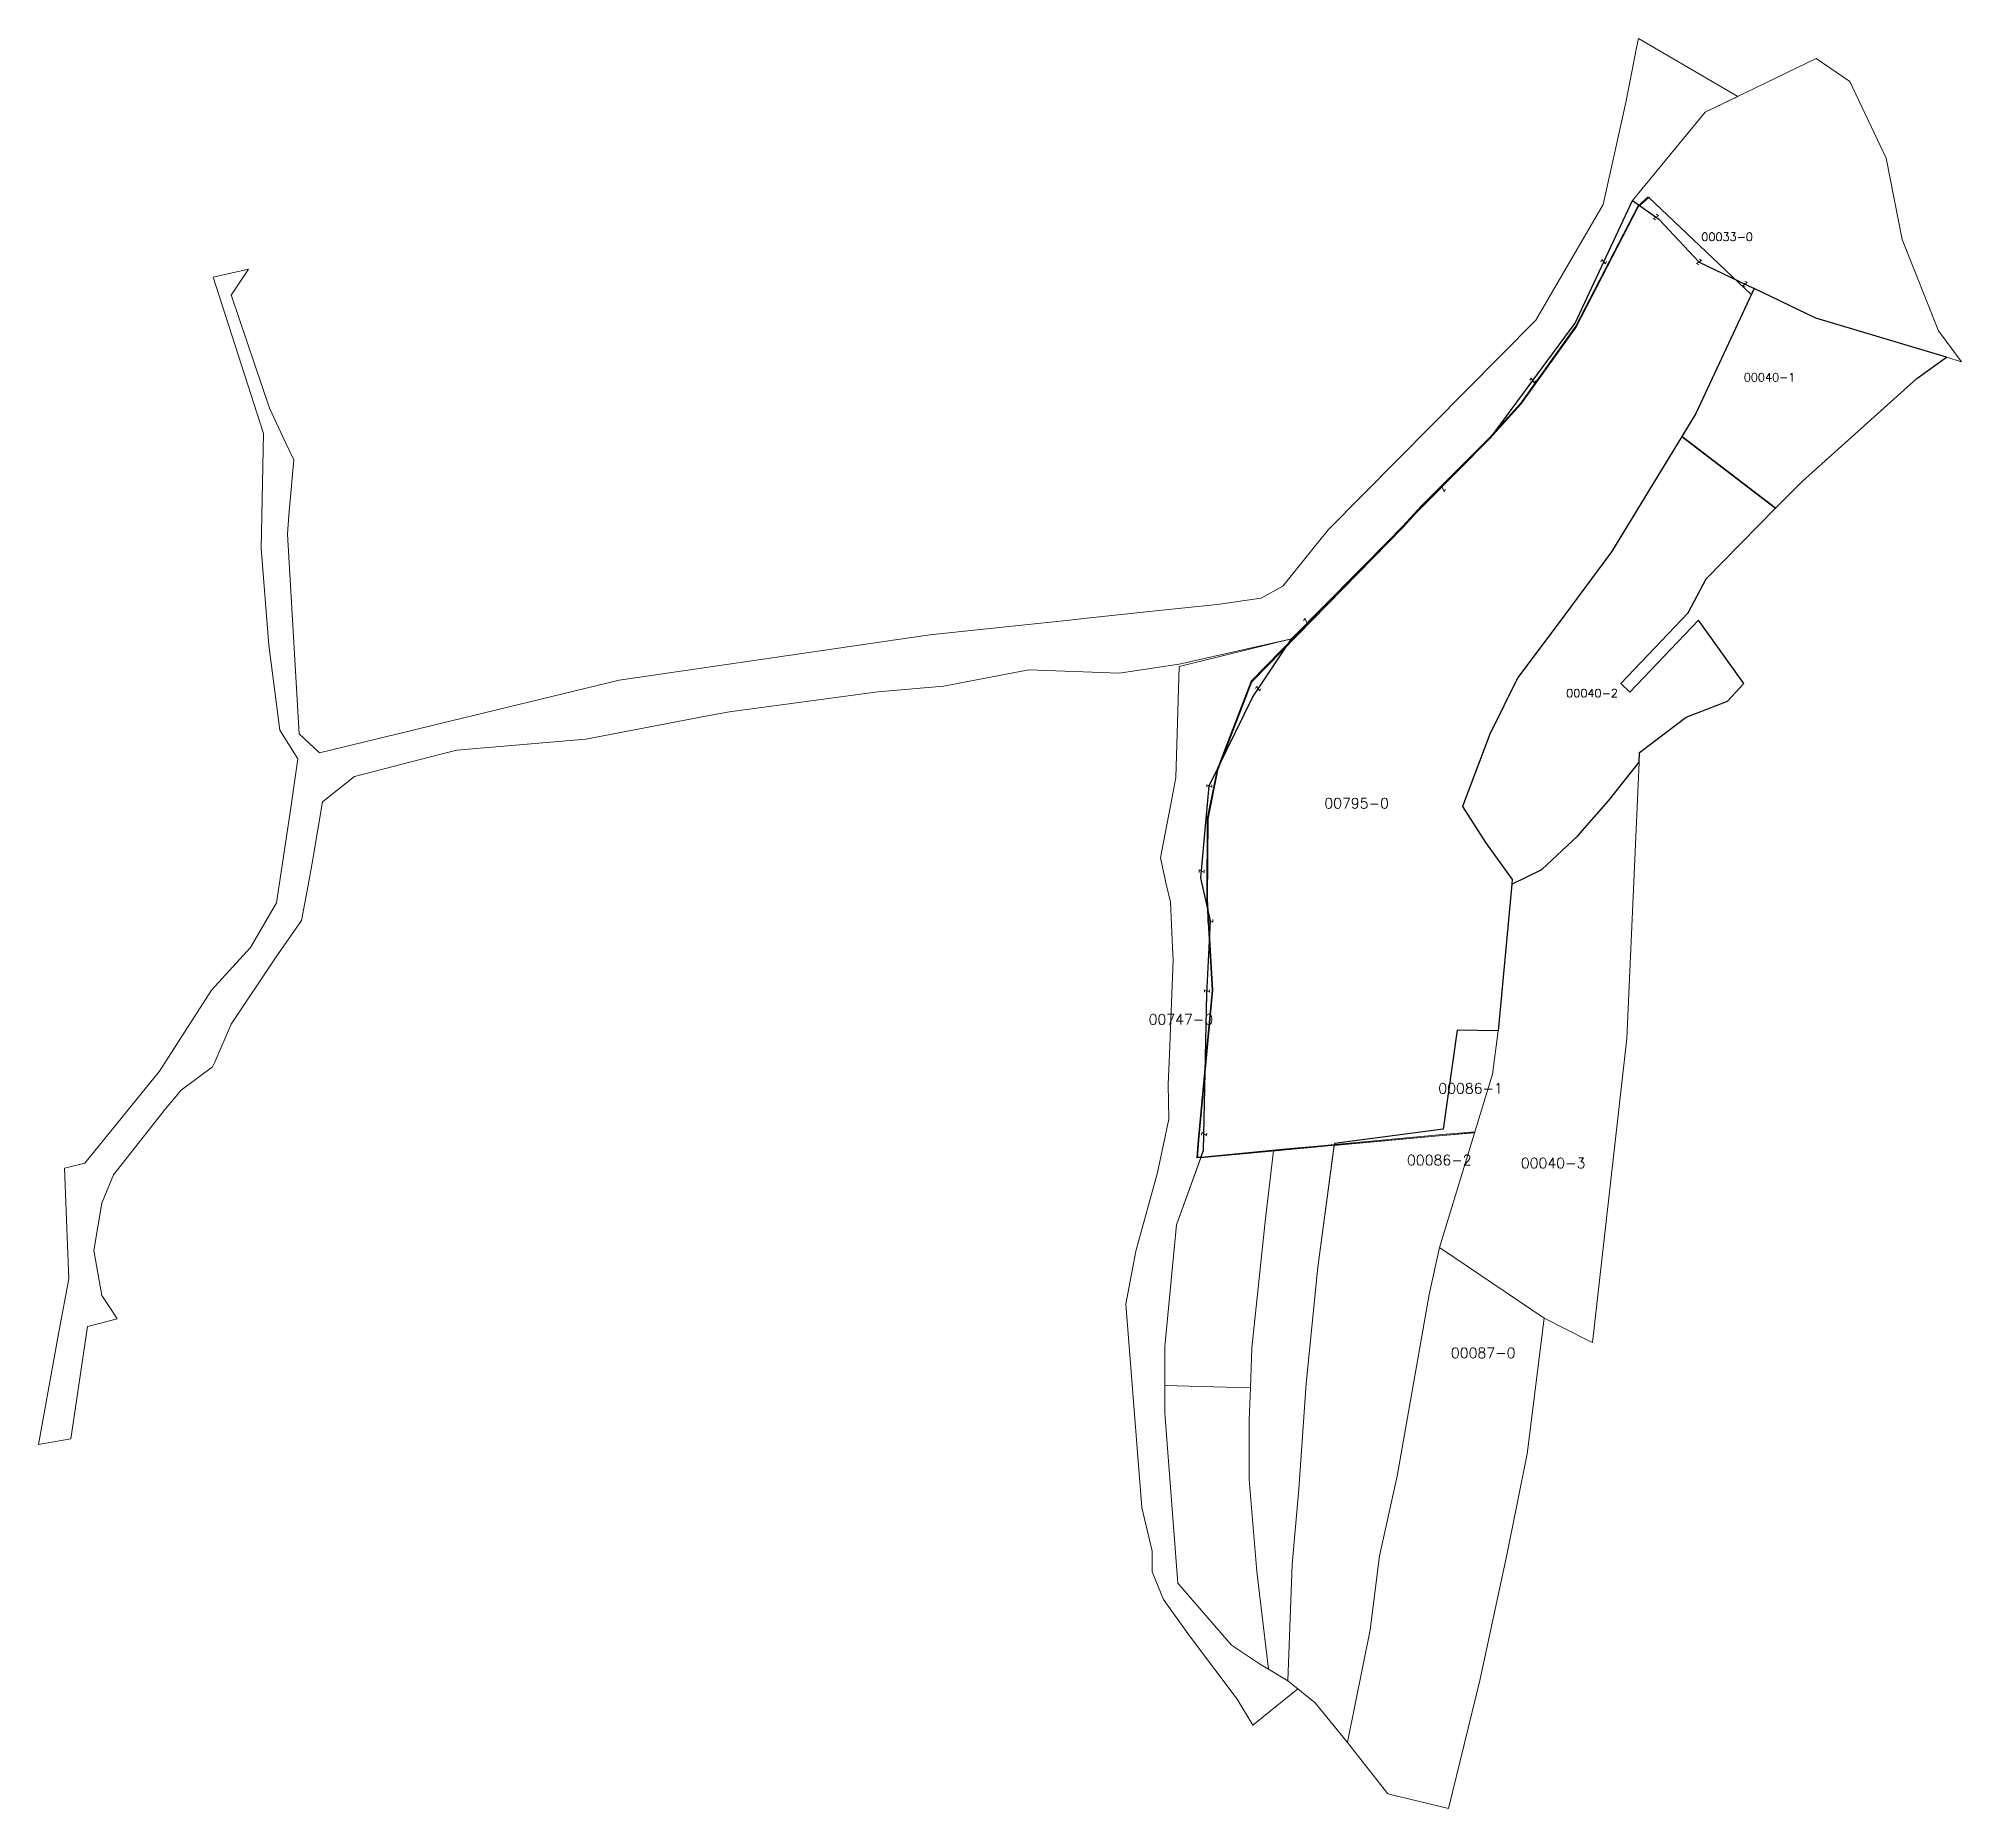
# Model space of a CAD drawing. Header units: metres. Extents: x 7508059 to 7508525, y 4690949 to 4691378.
import ezdxf

# ---------------------------------------------------------------- set-up
doc = ezdxf.new("R2010")
doc.units = ezdxf.units.M
for name, color, linetype, lineweight in [('muri', 32, 'Continuous', 0), ('Nr-Kojshi', 251, 'Continuous', 0), ('parc e bashkuar', 7, 'Continuous', 0), ('parc e rregulluar', 1, 'Continuous', 0), ('parc fqinje', 251, 'Continuous', 0), ('Parc-Kojshi', 251, 'Continuous', 0), ('rregullimi 1', 1, 'Continuous', 0)]:
    doc.layers.add(name, color=color, linetype=linetype, lineweight=lineweight)
doc.layers.add('parc pa prek bashkuar', color=7, linetype='Continuous')
doc.layers.add('symbol 1', color=1, linetype='Continuous', lineweight=0, plot=False)
doc.styles.get("Standard").update_dxf_attribs({"font": 'simplex.shx'})

msp = doc.modelspace()

# ---------------------------------------------------------------- linework, layer by layer
at = {"layer": 'muri', "flags": 128}
for points, elevation in [([(7508339.87, 4691106.94), (7508340.2, 4691111.24), (7508343.59, 4691147.58), (7508342.28, 4691169.53), (7508342.41, 4691189.1), (7508344.79, 4691200.88), (7508346.62, 4691205.67), (7508353.03, 4691222.35), (7508389.67, 4691259.8), (7508394.31, 4691264.83), (7508410.72, 4691281.24), (7508418.29, 4691289.6), (7508431.58, 4691308.22), (7508446.69, 4691337.4), (7508449.18, 4691339.61)], 666.05), ([(7508340.07, 4691106.95), (7508340.4, 4691111.22), (7508343.79, 4691147.58), (7508342.48, 4691169.53), (7508342.61, 4691189.08), (7508344.99, 4691200.82), (7508346.8, 4691205.6), (7508353.21, 4691222.24), (7508389.81, 4691259.67), (7508394.46, 4691264.7), (7508410.86, 4691281.1), (7508418.44, 4691289.48), (7508431.75, 4691308.11), (7508446.85, 4691337.28), (7508449.33, 4691339.47)], 666.05), ([(7508407.26, 4691113.08), (7508399.38, 4691112.37), (7508373.35, 4691110.01), (7508370.05, 4691109.71), (7508361.52, 4691108.9), (7508341.61, 4691107.02), (7508339.77, 4691106.94)], 665.3), ([(7508407.24, 4691113.29), (7508399.36, 4691112.59), (7508373.33, 4691110.23), (7508370.03, 4691109.92), (7508361.5, 4691109.12), (7508341.72, 4691107.25), (7508339.88, 4691107.13)], 665.3), ([(7508339.88, 4691107.13), (7508341.72, 4691107.25)], 666.17), ([(7508341.72, 4691107.25), (7508341.74, 4691107.03)], 665.3)]:
    msp.add_lwpolyline(points, dxfattribs=dict(at, elevation=elevation))
at = {"layer": 'parc e bashkuar', "flags": 128}
msp.add_lwpolyline([(7508461.49, 4691323.83), (7508451.73, 4691334.25), (7508450.4, 4691335.18), (7508445.34, 4691338.76), (7508431.5, 4691309.01), (7508410.98, 4691281.27), (7508362.82, 4691232.6), (7508353.43, 4691218.61), (7508342.9, 4691197), (7508340.88, 4691174.73), (7508343.16, 4691164.36), (7508342.28, 4691146.6), (7508341.5, 4691108.78), (7508340.88, 4691107.09), (7508351.64, 4691108.08), (7508358.41, 4691108.71), (7508361.5, 4691109.01), (7508368.18, 4691109.64), (7508370.04, 4691109.82), (7508373.14, 4691110.1), (7508373.18, 4691110.41), (7508399.51, 4691113.94), (7508402.93, 4691137.87), (7508412.88, 4691137.76), (7508416.15, 4691173.19), (7508416.26, 4691174.39), (7508409.74, 4691183.34), (7508404.22, 4691192.06), (7508410.85, 4691209.57), (7508417.62, 4691223.23), (7508427.35, 4691236.28), (7508440.26, 4691253.67), (7508457.31, 4691281.62), (7508460.72, 4691287.2), (7508474.8, 4691317.42)], close=True, dxfattribs=at)
at = {"layer": 'parc e rregulluar', "flags": 128}
msp.add_lwpolyline([(7508410.85, 4691209.57), (7508417.62, 4691223.23), (7508427.35, 4691236.28), (7508440.26, 4691253.67), (7508457.31, 4691281.62), (7508460.72, 4691287.2), (7508474.13, 4691315.98), (7508449.25, 4691339.55), (7508446.77, 4691337.35), (7508431.66, 4691308.17), (7508418.36, 4691289.55), (7508410.78, 4691281.18), (7508394.38, 4691264.77), (7508389.73, 4691259.74), (7508353.11, 4691222.3), (7508346.7, 4691205.64), (7508344.88, 4691200.85), (7508342.5, 4691189.09), (7508342.37, 4691169.53), (7508343.68, 4691147.58), (7508340.29, 4691111.23), (7508339.96, 4691107), (7508340.88, 4691107.09), (7508351.64, 4691108.08), (7508361.51, 4691109.01), (7508368.18, 4691109.64), (7508373.14, 4691110.1), (7508373.18, 4691110.41), (7508399.51, 4691113.94), (7508402.93, 4691137.87), (7508412.88, 4691137.76), (7508416.15, 4691173.19), (7508416.26, 4691174.39), (7508409.74, 4691183.34), (7508404.22, 4691192.06)], close=True, dxfattribs=at)
at = {"layer": 'parc e rregulluar'}
for p in [(7508446.85, 4691337.28, 666.05), (7508449.33, 4691339.47, 666.05)]:
    msp.add_point(p, dxfattribs=at)
at = {"layer": 'parc fqinje', "lineweight": -3, "flags": 128}
for points in [[(7508521.4, 4691300.77), (7508489.74, 4691310.22), (7508474.8, 4691317.42), (7508460.72, 4691287.2), (7508457.31, 4691281.62), (7508480.03, 4691264.23), (7508486.42, 4691270.74), (7508514.23, 4691295.64)], [(7508458.87, 4691238.92), (7508463.23, 4691247.11), (7508480.03, 4691264.23), (7508457.31, 4691281.62), (7508440.26, 4691253.67), (7508427.35, 4691236.28), (7508417.62, 4691223.23), (7508410.85, 4691209.57), (7508404.22, 4691192.06), (7508409.74, 4691183.34), (7508416.26, 4691174.39), (7508416.15, 4691173.19), (7508423.38, 4691176.79), (7508432.06, 4691184.83), (7508439.53, 4691193.43), (7508446.96, 4691202.74), (7508447.06, 4691205.13), (7508458.39, 4691213.68), (7508468.36, 4691217.5), (7508472.36, 4691221.79), (7508466.84, 4691229.46), (7508461.32, 4691237.14), (7508444.75, 4691219.72), (7508442.58, 4691221.79)]]:
    msp.add_lwpolyline(points, close=True, dxfattribs=at)
at = {"layer": 'parc pa prek bashkuar', "flags": 128}
msp.add_lwpolyline([(7508409.74, 4691183.34), (7508416.26, 4691174.39), (7508416.15, 4691173.19), (7508412.88, 4691137.76), (7508402.93, 4691137.87), (7508399.51, 4691113.94), (7508373.18, 4691110.41), (7508373.14, 4691110.1), (7508370.04, 4691109.82), (7508368.18, 4691109.64), (7508361.5, 4691109.01), (7508358.41, 4691108.71), (7508351.64, 4691108.08), (7508341.73, 4691107.14), (7508340.88, 4691107.09), (7508341.5, 4691108.78), (7508342.28, 4691146.6), (7508343.16, 4691164.36), (7508340.88, 4691174.73), (7508342.9, 4691197), (7508353.43, 4691218.61), (7508362.82, 4691232.6), (7508410.98, 4691281.27), (7508431.5, 4691309.01), (7508445.34, 4691338.76), (7508450.4, 4691335.18), (7508451.73, 4691334.25), (7508461.49, 4691323.83), (7508474.8, 4691317.42), (7508460.72, 4691287.2), (7508457.31, 4691281.62), (7508440.26, 4691253.67), (7508427.35, 4691236.28), (7508417.62, 4691223.23), (7508410.85, 4691209.57), (7508404.22, 4691192.06), (7508409.74, 4691183.34)], dxfattribs=at)
at = {"layer": 'Parc-Kojshi', "flags": 128}
for points in [[(7508221.82, 4691214.03), (7508226.73, 4691214.97), (7508262.69, 4691219.81), (7508278.57, 4691221.15), (7508299.21, 4691225.14), (7508321.07, 4691224.34), (7508335.63, 4691226.47), (7508362.82, 4691232.6), (7508410.98, 4691281.27), (7508431.5, 4691309.01), (7508445.34, 4691338.76), (7508462.93, 4691360.1), (7508470.86, 4691363.94), (7508446.79, 4691377.96), (7508446.42, 4691376.09), (7508443.73, 4691362.43), (7508438.28, 4691337.79), (7508422, 4691309.74), (7508371.71, 4691259.02), (7508360.72, 4691245.37), (7508355.45, 4691242.46), (7508344.85, 4691240.94), (7508329.17, 4691239.29), (7508313.28, 4691237.61), (7508308.32, 4691237.09), (7508291.33, 4691235.3), (7508275.26, 4691233.61), (7508200.05, 4691222.64), (7508127.48, 4691205.04), (7508122.56, 4691209.59), (7508119.73, 4691257.99), (7508120.07, 4691262.53), (7508121.24, 4691275.99), (7508119.19, 4691280.35), (7508115.37, 4691288.5), (7508106.26, 4691315.42), (7508106.12, 4691315.83), (7508110.29, 4691322.09), (7508101.75, 4691320.19), (7508113.95, 4691282.29), (7508113.32, 4691254.5), (7508115.22, 4691231.1), (7508117.83, 4691210.49), (7508122.26, 4691203.54), (7508120.5, 4691191.71), (7508117.09, 4691168.75), (7508110.8, 4691157.91), (7508101.35, 4691147.57), (7508088.75, 4691127.95), (7508070.62, 4691105.71), (7508065.69, 4691104.5), (7508066.35, 4691087.83), (7508066.75, 4691077.72), (7508064.47, 4691065.22), (7508059.42, 4691037.55), (7508067.27, 4691038.96), (7508071.26, 4691066.16), (7508078.46, 4691068.02), (7508076.99, 4691070.25), (7508074.74, 4691073.63), (7508072.87, 4691084.56), (7508074.74, 4691096.03), (7508077.63, 4691102.88), (7508090.16, 4691118.88), (7508094.01, 4691123.36), (7508101.59, 4691128.99), (7508102.11, 4691130.16), (7508106.08, 4691139.34), (7508117.01, 4691155.6), (7508123.14, 4691164.4), (7508125, 4691174.27), (7508125.75, 4691178.76), (7508128.18, 4691193.15), (7508135.91, 4691199.28), (7508156.81, 4691204.68), (7508160.69, 4691205.68), (7508191.94, 4691208.32)], [(7508506.82, 4691349.02), (7508498, 4691367.51), (7508489.82, 4691373.13), (7508462.93, 4691360.1), (7508445.34, 4691338.76), (7508450.4, 4691335.18), (7508451.73, 4691334.25), (7508461.49, 4691323.83), (7508474.8, 4691317.42), (7508489.74, 4691310.22), (7508521.4, 4691300.77), (7508525.04, 4691299.69), (7508519.49, 4691307.2), (7508510.67, 4691329.3)], [(7508334.93, 4691090.79), (7508341.5, 4691108.78), (7508342.28, 4691146.6), (7508343.16, 4691164.36), (7508340.88, 4691174.73), (7508342.9, 4691197), (7508353.43, 4691218.61), (7508362.82, 4691232.6), (7508335.62, 4691225.89), (7508335.3, 4691215.04), (7508334.83, 4691199.06), (7508333.83, 4691193.88), (7508331.06, 4691179.58), (7508332.5, 4691173.24), (7508333.48, 4691168.87), (7508334.01, 4691157.87), (7508334.15, 4691154.87), (7508333.26, 4691132.05), (7508332.94, 4691124.7), (7508333.14, 4691116.32), (7508330.35, 4691103.43), (7508325.13, 4691084.42), (7508322.67, 4691071.54), (7508326.54, 4691022.37), (7508329.09, 4691011.75), (7508329.09, 4691006.73), (7508331.78, 4691000.05), (7508338.14, 4690991.25), (7508349.63, 4690975.9), (7508353.45, 4690969.62), (7508364.32, 4690978.44), (7508361.91, 4690980.35), (7508357.21, 4690983.17), (7508355.27, 4690984.34), (7508348.32, 4690988.98), (7508335.32, 4691003.99), (7508332.16, 4691045.18), (7508332.16, 4691051.84), (7508332.16, 4691061.34)]]:
    msp.add_lwpolyline(points, close=True, dxfattribs=at)
for points in [[(7508416.15, 4691173.19), (7508423.38, 4691176.79), (7508432.06, 4691184.83), (7508439.53, 4691193.43), (7508446.96, 4691202.74), (7508443.96, 4691135.85), (7508435.66, 4691062.25), (7508434.61, 4691062.79), (7508423.96, 4691068.16), (7508398.65, 4691085.26), (7508411.45, 4691127.24), (7508412.88, 4691137.76), (7508416.15, 4691173.19)], [(7508402.93, 4691137.87), (7508412.88, 4691137.76), (7508411.45, 4691127.24), (7508398.65, 4691085.26), (7508396.13, 4691073.88), (7508388.37, 4691029.88), (7508384.11, 4691010.62), (7508381.89, 4690992.71), (7508376.37, 4690965.56), (7508376.35, 4690965.45), (7508368.55, 4690975.08), (7508361.91, 4690980.35), (7508362.94, 4691008.5), (7508364.62, 4691026.8), (7508366.37, 4691052.33), (7508369.22, 4691080.53), (7508373.18, 4691110.41), (7508399.51, 4691113.94), (7508402.93, 4691137.87)], [(7508358.41, 4691108.71), (7508356.51, 4691092.3), (7508353.23, 4691060.99), (7508352.89, 4691051.32), (7508332.16, 4691051.84), (7508332.16, 4691061.34), (7508334.93, 4691090.79), (7508340.88, 4691107.09), (7508351.64, 4691108.08), (7508358.41, 4691108.71)], [(7508357.21, 4690983.17), (7508354.42, 4691006.83), (7508352.56, 4691029.07), (7508352.59, 4691043.54), (7508352.89, 4691051.32), (7508353.23, 4691060.99), (7508356.51, 4691092.3), (7508358.41, 4691108.71), (7508373.14, 4691110.1), (7508369.22, 4691080.53), (7508366.37, 4691052.33), (7508364.62, 4691026.8), (7508362.94, 4691008.5), (7508361.91, 4690980.35), (7508357.21, 4690983.17)], [(7508325.13, 4691084.42), (7508330.35, 4691103.43)], [(7508398.65, 4691085.26), (7508423.96, 4691068.16), (7508419.84, 4691035.29), (7508414.88, 4691010.46), (7508408.39, 4690980.49), (7508400.79, 4690949.46), (7508386.15, 4690953.01), (7508376.35, 4690965.45), (7508376.37, 4690965.56), (7508381.89, 4690992.71), (7508384.11, 4691010.62), (7508388.37, 4691029.88), (7508396.13, 4691073.88), (7508398.65, 4691085.26)]]:
    msp.add_lwpolyline(points, dxfattribs=at)
at = {"layer": 'Parc-Kojshi'}
for points in [[(7508332.5, 4691173.24), (7508331.06, 4691179.58)], [(7508333.48, 4691168.87), (7508332.5, 4691173.24)], [(7508334.01, 4691157.87), (7508333.48, 4691168.87)], [(7508333.26, 4691132.05), (7508334.15, 4691154.87)], [(7508334.15, 4691154.87), (7508334.01, 4691157.87)], [(7508332.94, 4691124.7), (7508333.26, 4691132.05)], [(7508333.14, 4691116.32), (7508332.94, 4691124.7)], [(7508330.35, 4691103.43), (7508333.14, 4691116.32)], [(7508322.67, 4691071.54), (7508325.13, 4691084.42)], [(7508326.54, 4691022.37), (7508322.67, 4691071.54)], [(7508329.09, 4691011.75), (7508326.54, 4691022.37)], [(7508329.09, 4691006.73), (7508329.09, 4691011.75)], [(7508331.78, 4691000.05), (7508329.09, 4691006.73)]]:
    msp.add_lwpolyline(points, dxfattribs=at)
at = {"layer": 'Parc-Kojshi', "elevation": 665.3, "flags": 128}
msp.add_lwpolyline([(7508407.13, 4691113.06), (7508399.38, 4691112.37), (7508373.12, 4691109.99)], dxfattribs=at)
at = {"layer": 'rregullimi 1', "elevation": 666.05, "flags": 128}
msp.add_lwpolyline([(7508339.96, 4691107), (7508340.29, 4691111.23), (7508343.68, 4691147.58), (7508342.37, 4691169.53), (7508342.5, 4691189.09), (7508344.88, 4691200.85), (7508346.7, 4691205.64), (7508353.11, 4691222.3), (7508389.73, 4691259.74), (7508394.38, 4691264.77), (7508410.78, 4691281.18), (7508418.36, 4691289.55), (7508431.66, 4691308.17), (7508446.77, 4691337.35), (7508449.25, 4691339.55)], dxfattribs=at)
at = {"layer": 'rregullimi 1', "flags": 128}
msp.add_lwpolyline([(7508449.25, 4691339.55), (7508446.77, 4691337.35), (7508431.66, 4691308.17), (7508418.36, 4691289.55), (7508410.78, 4691281.18), (7508394.38, 4691264.77), (7508389.73, 4691259.74), (7508353.11, 4691222.3), (7508346.7, 4691205.64), (7508344.88, 4691200.85), (7508342.5, 4691189.09), (7508342.37, 4691169.53), (7508343.68, 4691147.58), (7508340.29, 4691111.23), (7508339.96, 4691107)], dxfattribs=at)
at = {"layer": 'symbol 1', "flags": 128}
for points in [[(7508451.15, 4691335.39), (7508451.65, 4691335.05), (7508450.47, 4691334.38), (7508450.97, 4691334.04)], [(7508439.09, 4691323.94), (7508438.84, 4691323.39), (7508437.98, 4691324.43), (7508437.73, 4691323.88)], [(7508461.58, 4691324.5), (7508462.08, 4691324.17), (7508460.9, 4691323.49), (7508461.4, 4691323.16)], [(7508472.55, 4691319.15), (7508473.11, 4691318.93), (7508472.09, 4691318.03), (7508472.65, 4691317.8)], [(7508421.9, 4691295.11), (7508421.6, 4691294.59), (7508420.85, 4691295.73), (7508420.55, 4691295.21)], [(7508400.09, 4691268.77), (7508399.69, 4691268.32), (7508399.18, 4691269.58), (7508398.78, 4691269.13)], [(7508366.99, 4691236.71), (7508366.59, 4691236.26), (7508366.09, 4691237.52), (7508365.69, 4691237.07)], [(7508355.42, 4691220.54), (7508355.14, 4691220), (7508354.34, 4691221.1), (7508354.06, 4691220.57)], [(7508342.3, 4691196.7), (7508342.29, 4691197.3), (7508343.51, 4691196.71), (7508343.51, 4691197.31)], [(7508340.43, 4691176.07), (7508340.42, 4691176.67), (7508341.64, 4691176.08), (7508341.64, 4691176.68)], [(7508342.56, 4691164.06), (7508342.55, 4691164.66), (7508343.77, 4691164.07), (7508343.77, 4691164.67)], [(7508341.71, 4691147.05), (7508341.71, 4691147.65), (7508342.93, 4691147.06), (7508342.92, 4691147.66)]]:
    msp.add_lwpolyline(points, dxfattribs=at)
at = {"layer": 'symbol 1', "elevation": 665.3, "flags": 128}
msp.add_lwpolyline([(7508341.04, 4691112.5), (7508341.1, 4691113.09), (7508342.25, 4691112.38), (7508342.31, 4691112.98)], dxfattribs=at)

# ---------------------------------------------------------------- texts
at = {"layer": 'Nr-Kojshi'}
for s, height, p in [('00033-0', 2, (7508462.02, 4691328.95)), ('00040-1', 2, (7508472.3, 4691294.94)), ('00040-2', 2, (7508429.32, 4691218.47)), ('00747-0', 2.5, (7508328.21, 4691139.24)), ('00086-1', 2.5, (7508398.35, 4691122.55)), ('00086-2', 2.5, (7508390.77, 4691105.17)), ('00040-3', 2.5, (7508418.33, 4691104.45)), ('00087-0', 2.5, (7508401.4, 4691058.51))]:
    msp.add_text(s, height=height, dxfattribs=at).set_placement(p)
at = {"layer": 'parc e bashkuar'}
msp.add_text('00795-0', height=2.5, dxfattribs=at).set_placement((7508370.76, 4691191.55))

doc.saveas('drawing.dxf')
